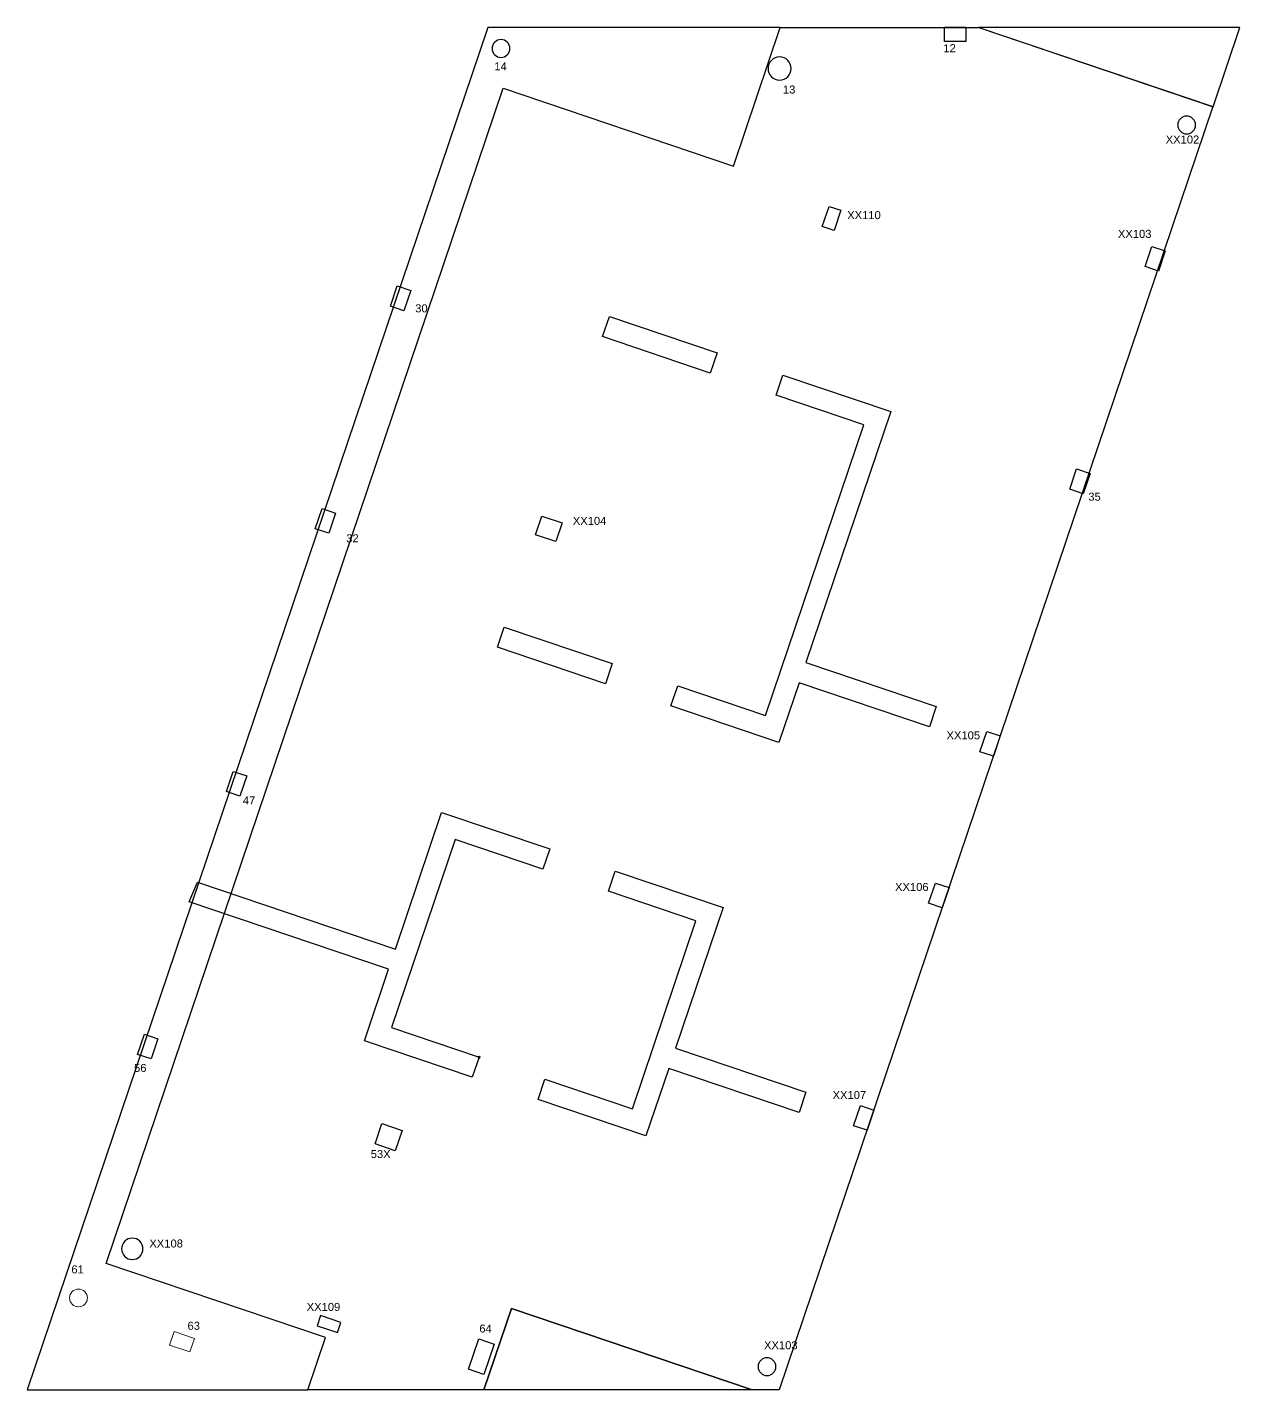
# Model space of a CAD drawing. Header units: inches. Extents: x 30 to 12637, y 0 to 49076.
# Drawn here: x 10664 to 12027, y 39059 to 40591 of the extents above; entities that cross this region are included whole.
import ezdxf

# ---------------------------------------------------------------- set-up
doc = ezdxf.new("R2010")
doc.units = ezdxf.units.IN
doc.header["$MEASUREMENT"] = 0
doc.header["$PDMODE"] = 35
doc.layers.add('COL-IDEN', color=171, linetype='Continuous', lineweight=30)
doc.layers.add('COLS', color=52, linetype='Continuous', lineweight=20)
for name, color, linetype in [('DATUM', 6, 'Continuous'), ('SLAB-BALCONY', 3, 'Continuous'), ('SLAB-RESIDENTIAL', 6, 'Continuous'), ('WALL', 1, 'Continuous')]:
    doc.layers.add(name, color=color, linetype=linetype)
doc.styles.add('Arial', font='arial.ttf', dxfattribs={"height": 9})

msp = doc.modelspace()

# ---------------------------------------------------------------- linework, layer by layer
at = {"layer": 'COLS', "lineweight": 30}
for points in [[(11695.1, 40574.9), (11695.1, 40590.9), (11719.1, 40590.9), (11719.1, 40574.9)], [(11571.1, 40362.3), (11557.8, 40366.8), (11565.5, 40389.5), (11578.8, 40385.1)], [(11935.8, 40316.6), (11920.7, 40321.8), (11928.4, 40344.5), (11943.5, 40339.4)], [(11087.5, 40272.1), (11072.3, 40277.2), (11080, 40300), (11095.2, 40294.8)], [(11851.3, 40066.5), (11836.1, 40071.6), (11843.8, 40094.4), (11859, 40089.2)], [(11002.9, 40022), (10987.8, 40027.1), (10995.5, 40049.9), (11010.6, 40044.7)], [(11258.1, 40012.7), (11235.4, 40020.4), (11242.5, 40041.2), (11265.2, 40033.6)], [(11750.3, 39771.3), (11735.1, 39776.4), (11742.8, 39799.2), (11757.9, 39794.1)], [(10903, 39726.4), (10887.8, 39731.6), (10895.5, 39754.3), (10910.7, 39749.2)], [(11692.6, 39600.8), (11677.4, 39605.9), (11685.1, 39628.7), (11700.3, 39623.5)], [(10803.1, 39430.9), (10787.9, 39436), (10795.6, 39458.7), (10810.8, 39453.6)], [(11608.1, 39350.7), (11592.9, 39355.8), (11600.6, 39378.6), (11615.7, 39373.4)], [(11077.6, 39327.7), (11054.9, 39335.4), (11062.6, 39358.2), (11085.3, 39350.5)], [(10993.7, 39142.4), (10989.9, 39131), (11001.4, 39127.1), (11012.6, 39123.3), (11016.5, 39134.7)], [(11177.3, 39076.2), (11160.2, 39082), (11171.8, 39116.1), (11188.8, 39110.3)]]:
    msp.add_lwpolyline(points, close=True, dxfattribs=at)
for points in [[(11206.6, 40567, 0.414214), (11196.6, 40577, 0.414214), (11186.6, 40567, 0.414214), (11196.6, 40557, 0.414214)], [(11522.8, 40544.5, 0.414214), (11509.8, 40557.5, 0.414214), (11496.8, 40544.5, 0.414214), (11509.8, 40531.5, 0.414214)], [(11977.5, 40481, 0.414214), (11967.5, 40491, 0.414214), (11957.5, 40481, 0.414214), (11967.5, 40471, 0.414214)], [(10794, 39217.4, 0.414214), (10782, 39229.4, 0.414214), (10770, 39217.4, 0.414214), (10782, 39205.4, 0.414214)], [(11505.6, 39084.9, 0.414214), (11495.6, 39094.9, 0.414214), (11485.6, 39084.9, 0.414214), (11495.6, 39074.9, 0.414214)]]:
    msp.add_lwpolyline(points, format="xyb", close=True, dxfattribs=at)
at = {"layer": 'COLS'}
msp.add_lwpolyline([(10731.5, 39162.2, 0.414214), (10721.5, 39172.2, 0.414214), (10711.5, 39162.2, 0.414214), (10721.5, 39152.2, 0.414214)], format="xyb", close=True, dxfattribs=at)
msp.add_lwpolyline([(10846.7, 39101.5), (10823.9, 39109.2), (10829, 39124.3), (10851.8, 39116.7)], close=True, dxfattribs=at)
at = {"layer": 'DATUM'}
msp.add_point((11172, 39433.1), dxfattribs=at)
at = {"layer": 'SLAB-BALCONY'}
for points in [[(10979.3, 39059), (10999.1, 39117.7), (10752.5, 39201.1), (11199.1, 40522.4), (11457.9, 40434.9), (11510.5, 40590.7), (11181.7, 40590.7), (10663.9, 39059)], [(11733.7, 40590.7), (11997.2, 40501.6), (12027.2, 40590.7)], [(11177.4, 39059), (11208.4, 39150.4), (11478.9, 39059)]]:
    msp.add_lwpolyline(points, close=True, dxfattribs=at)
at = {"layer": 'SLAB-RESIDENTIAL'}
msp.add_lwpolyline([(11510.5, 40590.7), (11733.7, 40590.7), (11997.1, 40501.7), (11509.4, 39059), (11478.9, 39059), (11208.4, 39150.4), (11177.4, 39059), (10979.3, 39059), (10999.1, 39117.7), (10752.5, 39201.1), (11199.1, 40522.4), (11457.9, 40434.9)], close=True, dxfattribs=at)
at = {"layer": 'WALL'}
for points in [[(11318.4, 40265.8), (11439.6, 40224.8), (11431.9, 40202.1), (11310.7, 40243.1)], [(11513.5, 40199.9), (11634.8, 40158.9), (11539.4, 39876.6), (11686, 39827.1), (11678.3, 39804.3), (11531.7, 39853.9), (11509, 39786.8), (11387.7, 39827.8), (11395.4, 39850.5), (11494, 39817.2), (11604.4, 40143.8), (11505.8, 40177.1)], [(11200.3, 39916.5), (11321.5, 39875.5), (11313.9, 39852.8), (11192.6, 39893.8)], [(11251.3, 39667), (11243.6, 39644.3), (11144.9, 39677.7), (11073.5, 39466.4), (11172, 39433.1), (11164.3, 39410.4), (11043, 39451.4), (11070.2, 39531.8), (10845.9, 39607.6), (10855.3, 39629.8), (11077.9, 39554.5), (11129.8, 39708.1)], [(11325, 39642.1), (11446.2, 39601.1), (11392.8, 39443), (11539.4, 39393.5), (11531.7, 39370.8), (11385.1, 39420.3), (11359.4, 39344.4), (11238.2, 39385.4), (11245.9, 39408.1), (11344.4, 39374.8), (11415.8, 39586.1), (11317.3, 39619.4)]]:
    msp.add_lwpolyline(points, close=True, dxfattribs=at)

# ---------------------------------------------------------------- texts
at = {"layer": 'COL-IDEN', "lineweight": 9, "char_height": 9, "attachment_point": 1, "style": 'Arial'}
for s, insert, width in [('12', (11693.9, 40571.9), 16.968), ('14', (11189.1, 40551.5), 16.968), ('13', (11513.6, 40525.4), 16.968), ('XX102', (11943.9, 40469.2), 16.968), ('XX110', (11585.8, 40384.2), 16.968), ('XX103', (11890.2, 40363.1), 16.968), ('30', (11100.1, 40279.4), 16.968), ('35', (11856.9, 40067.6), 16.968), ('XX104', (11277.3, 40040.4), 16.968), ('32', (11022.5, 40020.8), 16.968), ('XX105', (11697.5, 39799.3), 16.968), ('47', (10906.3, 39726.2), 16.968), ('XX106', (11639.6, 39628.8), 16.968), ('56', (10784, 39425.3), 16.968), ('XX107', (11569.4, 39394.9), 16.968), ('53X', (11050.1, 39328.5), 26.967), ('XX108', (10801.2, 39227.9), 16.968), ('61', (10713.5, 39198.8), 16.968), ('XX109', (10978.1, 39156.6), 16.968), ('63', (10844.1, 39135.4), 16.968), ('64', (11172.2, 39132.3), 19.998), ('XX103', (11492.3, 39113.5), 16.968)]:
    msp.add_mtext(s, dxfattribs=dict(at, insert=insert, width=width))

doc.saveas('drawing.dxf')
